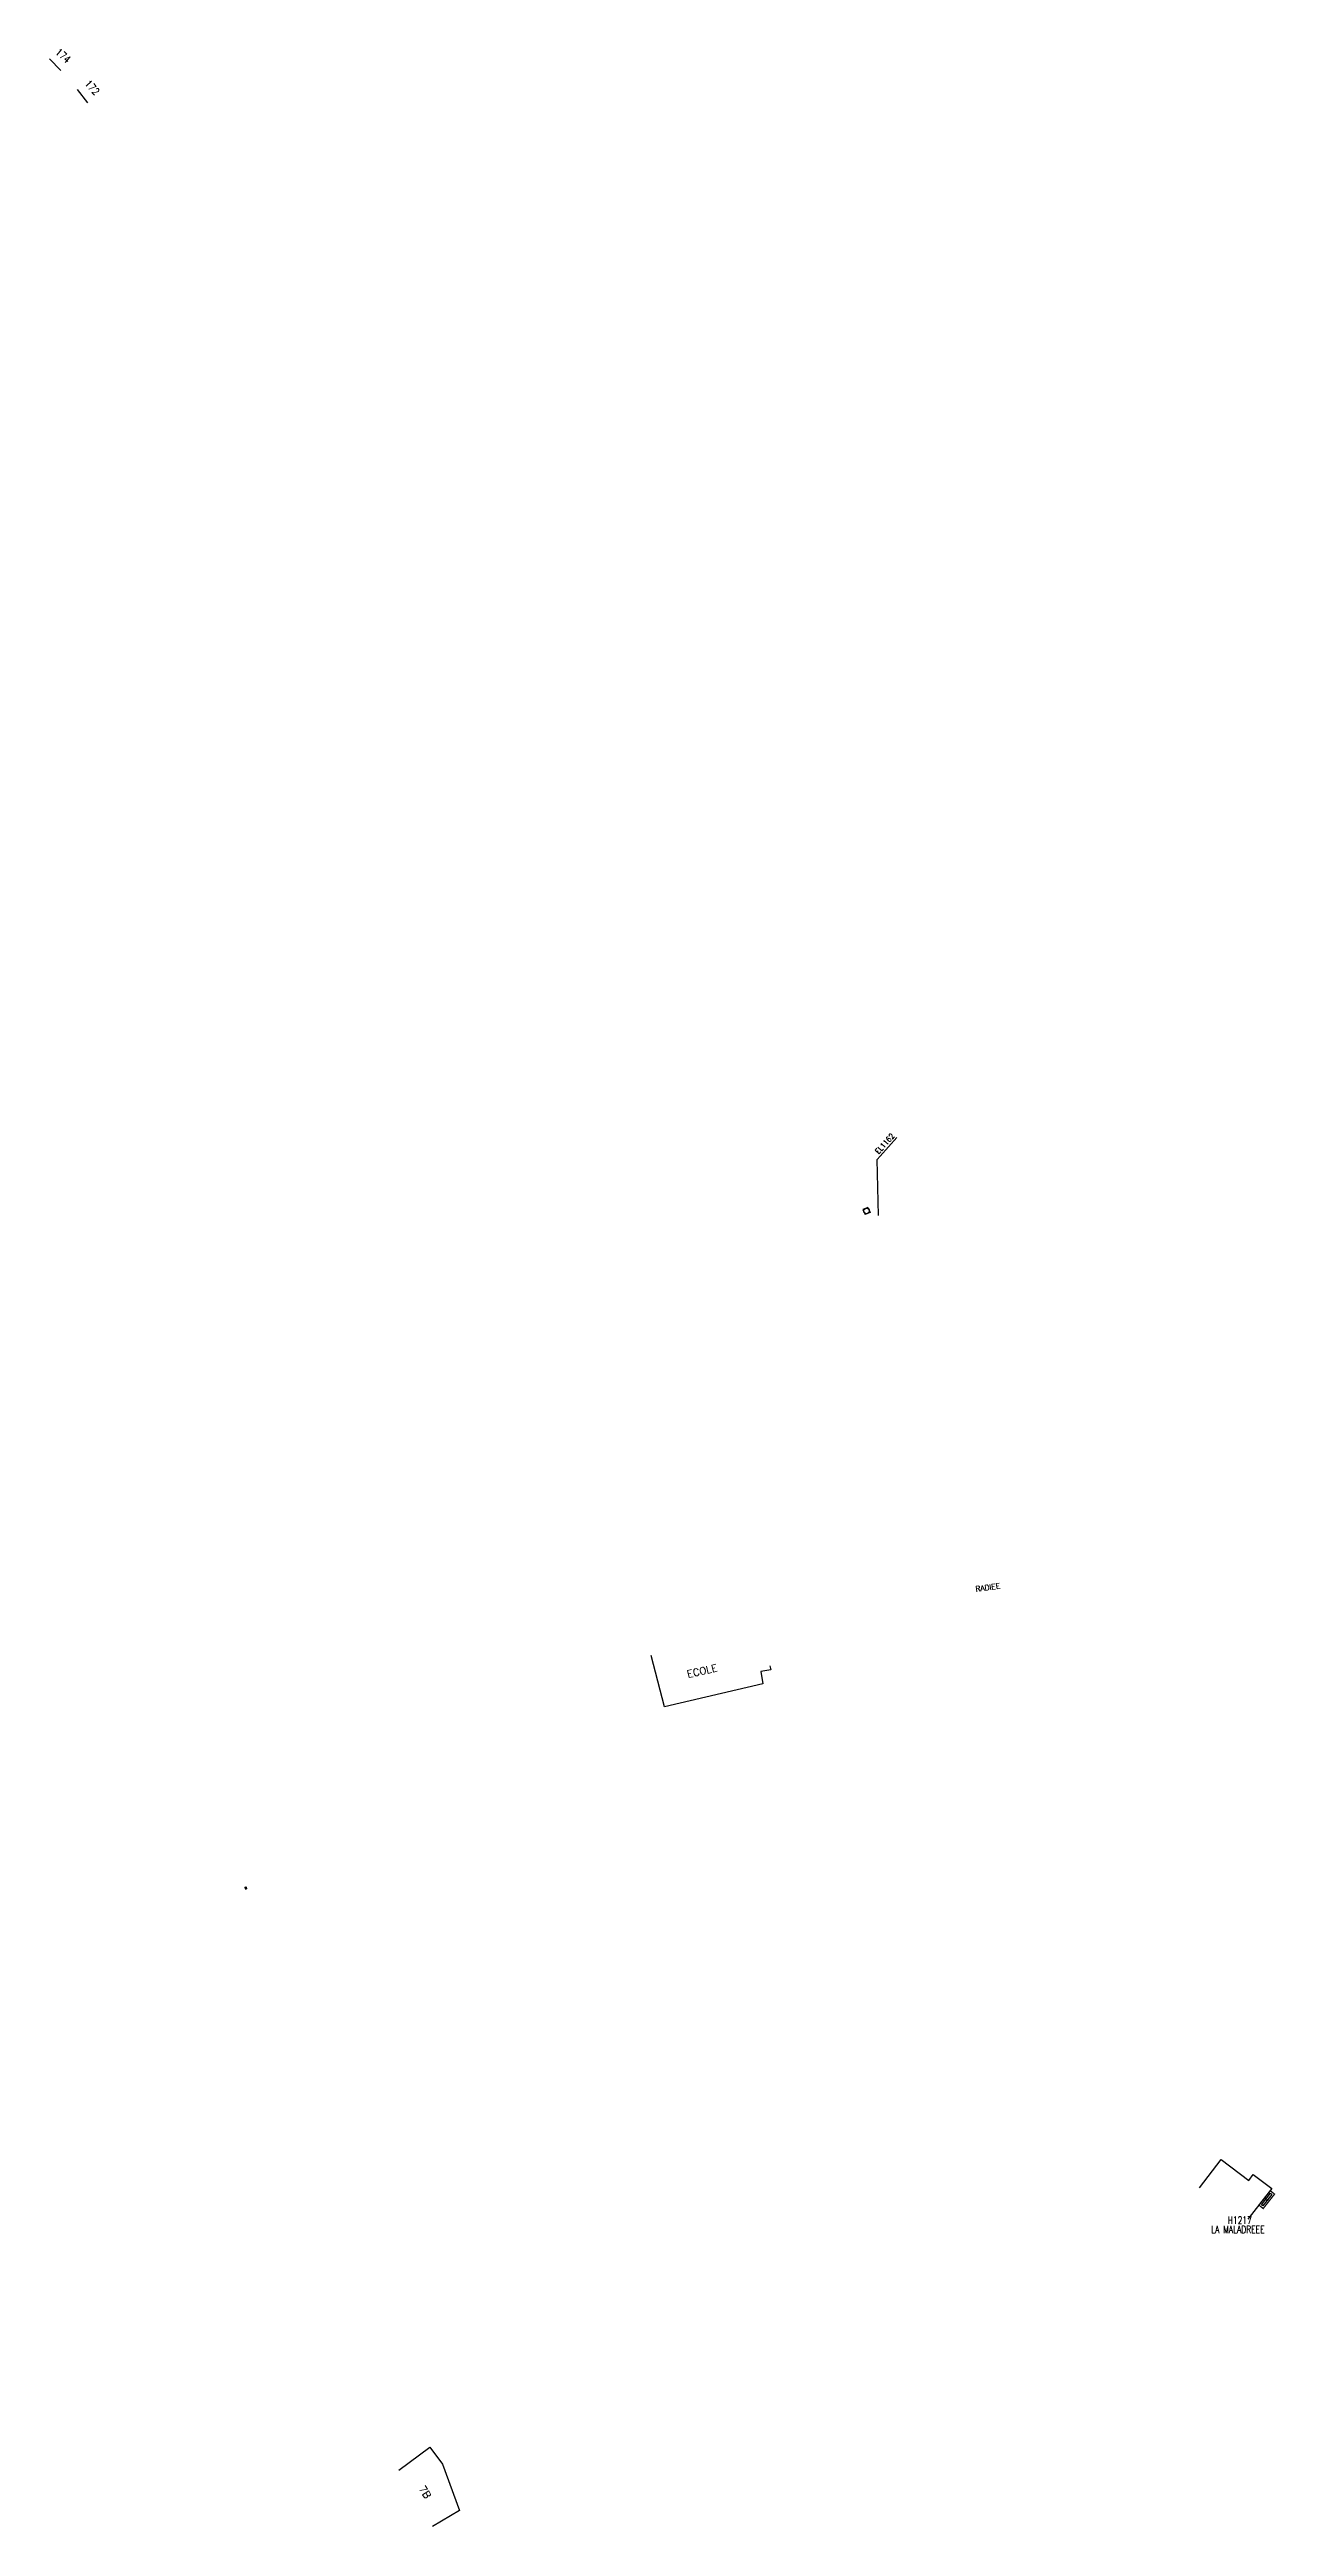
# Model space of a CAD drawing. Header units: millimetres. Extents: x 147004 to 147847, y 131108 to 131813.
# Drawn here: x 147004 to 147339, y 131108 to 131786 of the extents above; entities that cross this region are included whole.
import ezdxf
from ezdxf.enums import TextEntityAlignment as Align

# ---------------------------------------------------------------- set-up
doc = ezdxf.new("R2010")
doc.units = ezdxf.units.MM
doc.layers.get('0').update_dxf_attribs({"linetype": 'CONTINUOUS'})
for name, color, linetype in [('BB06', 7, 'CONTINUOUS'), ('G_210', 7, 'CONTINUOUS'), ('W0100', 7, 'CONTINUOUS'), ('W0400', 7, 'CONTINUOUS'), ('W0420', 7, 'CONTINUOUS'), ('W0984', 7, 'CONTINUOUS'), ('W0991', 7, 'CONTINUOUS')]:
    doc.layers.add(name, color=color, linetype=linetype)
doc.styles.get("Standard").update_dxf_attribs({"font": 'romans.shx', "width": 0.85})
doc.dimstyles.get("Standard").update_dxf_attribs({"dimtxt": 1.5, "dimasz": 1.2, "dimexe": 0.625, "dimexo": 0.625, "dimgap": 0.25, "dimtad": 1, "dimdec": 1, "dimzin": 0, "dimdsep": 46, "dimtxsty": 'Standard', "dimcen": -0.5, "dimadec": 0, "dimazin": 0, "dimtfac": 1, "dimtdec": 1, "dimtmove": 0, "dimatfit": 3, "dimfxl": 0, "dimtolj": 1, "dimtzin": 0, "dimarcsym": 0})

# ---------------------------------------------------------------- blocks, each defined once
blk = doc.blocks.new('T420')
for p, q in [((0.75, 0.75), (-0.75, 0.75)), ((-0.75, 0.75), (-0.75, -0.75)), ((0.75, 0.75), (0.75, -0.75)), ((0.75, -0.75), (-0.75, -0.75))]:
    blk.add_line(p, q)
blk.add_ellipse((0, 0), major_axis=(-0.53, 0.53), ratio=1, start_param=3.926991, end_param=10.210176)
blk = doc.blocks.new('*U4')
at = {"layer": 'G_210', "color": 0, "linetype": 'Continuous', "const_width": 0.35, "flags": 128}
blk.add_lwpolyline([(5.02, 1.53), (5.02, 0), (0, 0), (0, 1.53)], close=True, dxfattribs=at)
at = {"layer": 'G_210', "color": 0, "linetype": 'Continuous'}
blk.add_lwpolyline([(0.5, 1.03), (4.52, 1.03), (4.52, 0.5), (0.5, 0.5)], close=True, dxfattribs=at)
at = {"layer": 'G_210', "insert": (2.54, 0.75), "char_height": 0.725, "width": 1.453, "attachment_point": 5}
blk.add_mtext('G', dxfattribs=at)
at = {"layer": 'G_210', "color": 0, "linetype": 'Continuous', "width": 0.75}
for tag, height, p in [('NUM', 4, (2, 16)), ('NOM', 4, (2, 11)), ('BCL', 3, (2, 7))]:
    blk.add_attdef(tag, text='', height=height, dxfattribs=at).set_placement(p, align=Align.MIDDLE)
at = {"layer": 'G_210', "color": 0, "linetype": 'Continuous', "width": 0.75, "flags": 3}
for tag, p in [('DEF_COUP', (2.14, -5.61)), ('DEF_LEG', (2.14, -3.11)), ('DEF_TYPE', (2.14, -8.11))]:
    blk.add_attdef(tag, text='', height=1.2, dxfattribs=at).set_placement(p, align=Align.MIDDLE)
blk = doc.blocks.new('T400')
for p, q in [((-0.15, 0.3), (0.15, 0.3)), ((-0.15, -0.25), (-0.15, 0.3)), ((-0.15, 0.15), (0.15, 0.15)), ((-0.15, 0), (0.15, 0)), ((0.15, 0.3), (0.15, -0.25)), ((-0.15, -0.15), (0.15, -0.15)), ((-0.15, -0.25), (-0.15, -0.3)), ((-0.15, -0.3), (0.15, -0.3)), ((0.15, -0.3), (0.15, -0.25))]:
    blk.add_line(p, q)

msp = doc.modelspace()

# ---------------------------------------------------------------- linework, layer by layer
at = {"layer": 'BB06', "flags": 128}
for points in [[(147003.56, 131782.92), (147006.62, 131779.77)], [(147011.17, 131774.58), (147013.95, 131770.96)]]:
    msp.add_lwpolyline(points, dxfattribs=at)
at = {"layer": 'W0100', "color": 252, "flags": 128}
for points in [[(147200.65, 131343.22), (147200.92, 131342.14), (147198.21, 131341.72), (147198.74, 131338.3), (147171.83, 131332.04), (147168.22, 131346.11)], [(147318.21, 131200.38), (147324.15, 131208.21), (147331.73, 131202.45), (147332.96, 131204.06), (147338.03, 131200.21), (147331.45, 131191.85)], [(147099.14, 131123.2), (147107.67, 131129.45), (147111.09, 131124.79), (147115.72, 131112.14), (147108.4, 131107.76)]]:
    msp.add_lwpolyline(points, dxfattribs=at)

# ---------------------------------------------------------------- block references
at = {"layer": 'G_210'}
ref = msp.add_blockref('*U4', (147335.68, 131194.75), dxfattribs=dict(at, rotation=51.78078399863662))
ref.add_attrib('NUM', 'H1217', dxfattribs={"color": 0, "linetype": 'Continuous', "height": 2, "width": 0.75}).set_placement((147329.26, 131191.56), align=Align.MIDDLE)
ref.add_attrib('NOM', 'LA MALADREEE', dxfattribs={"color": 0, "linetype": 'Continuous', "height": 2, "width": 0.75}).set_placement((147328.75, 131189.03), align=Align.MIDDLE)
at = {"layer": 'W0400', "rotation": 13.85455082669267}
msp.add_blockref('T400', (147057.28, 131282.47), dxfattribs=at)
at = {"layer": 'W0420', "rotation": 22.72569091925063}
msp.add_blockref('T420', (147227.12, 131467.71), dxfattribs=at)

# ---------------------------------------------------------------- texts
at = {"layer": 'BB06', "width": 0.85}
for s, rotation, p in [('174', 319.10964, (147007.27, 131783.84)), ('172', 312.0106, (147015.25, 131775.13))]:
    msp.add_text(s, height=2, rotation=rotation, dxfattribs=at).set_placement(p, align=Align.MIDDLE)
at = {"layer": 'W0100', "color": 252, "insert": (147229.31, 131484.15), "char_height": 1.5, "attachment_point": 1, "rotation": 47.95597}
msp.add_mtext('\\A1;EL1162', dxfattribs=at)
at = {"layer": 'W0984', "color": 252}
msp.add_text('RADIEE', height=1.5, rotation=7.79743, dxfattribs=at).set_placement((147257.04, 131363.49))
at = {"layer": 'W0991', "color": 252}
msp.add_text('ECOLE', height=2, rotation=12.73731, dxfattribs=at).set_placement((147178.27, 131339.94))
msp.add_text('7B', height=2, rotation=303.05203, dxfattribs=at).set_placement((147106.32, 131117.17), align=Align.MIDDLE)

# ---------------------------------------------------------------- leaders
at = {"layer": 'W0100', "color": 252, "annotation_type": 0, "has_hookline": 1, "hookline_direction": 0, "text_width": 6.62, "horizontal_direction": (0.669702, 0.74263, 0)}
msp.add_leader([(147230.37, 131466.45), (147230.05, 131481.79), (147230.85, 131482.68)], dimstyle='Standard', override={"dimgap": 0.25, "dimtad": 2}, dxfattribs=at)

doc.saveas('drawing.dxf')
